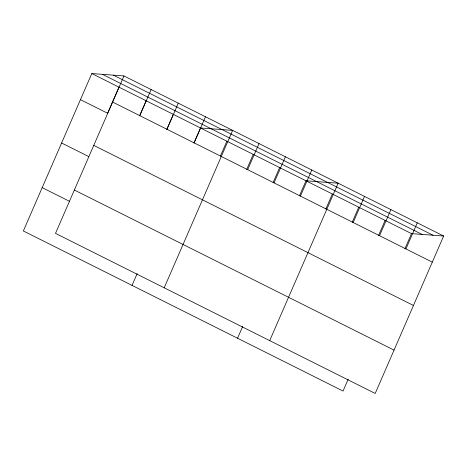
<?xml version="1.0" encoding="UTF-8"?>
<svg xmlns="http://www.w3.org/2000/svg" width="467" height="467" viewBox="0 0 467 467"><rect width="100%" height="100%" fill="white"/><g stroke="black" fill="none" stroke-linecap="round" stroke-linejoin="round"><path stroke-width="0.7" d="M123.959 75.946L55.509 233.372L375.199 393.453L443.65 236.028L123.959 75.946L91.801 73.547L23.35 230.972L343.041 391.054L348.178 379.233M118.974 87.154L107.626 113.259L80.452 99.652M139.621 115.769L146.148 100.761M139.785 115.653L151.133 89.553M166.795 129.377L173.321 114.368M166.958 129.26L178.306 103.16M132.044 285.401L137.181 273.58M193.968 142.984L200.495 127.976L232.654 130.375L164.203 287.8M194.132 142.867L205.48 116.768M220.342 156.188L226.869 141.18M246.716 169.398L253.242 154.39M247.679 169.684L259.027 143.579M273.09 182.603L279.616 167.595M274.053 182.889L285.401 156.784M237.54 338.231L242.682 326.41M299.47 195.813L305.996 180.799L338.155 183.198L269.704 340.624M300.427 196.099L311.781 169.994M325.843 209.018L332.37 194.009M352.217 222.222L358.744 207.214M353.175 222.508L364.529 196.409M378.591 235.432L385.117 220.424M379.548 235.718L390.902 209.613M404.965 248.637L411.491 233.628L443.65 236.028M405.928 248.923L417.276 222.817M113.347 75.152L433.037 235.234M102.413 74.341L422.104 234.422M91.801 73.547L411.491 233.628M112.611 102.051L432.302 262.133M93.768 145.383L413.458 305.465M61.609 142.99L88.783 156.591M74.352 190.034L394.043 350.116M42.193 187.635L69.367 201.242"/></g></svg>
